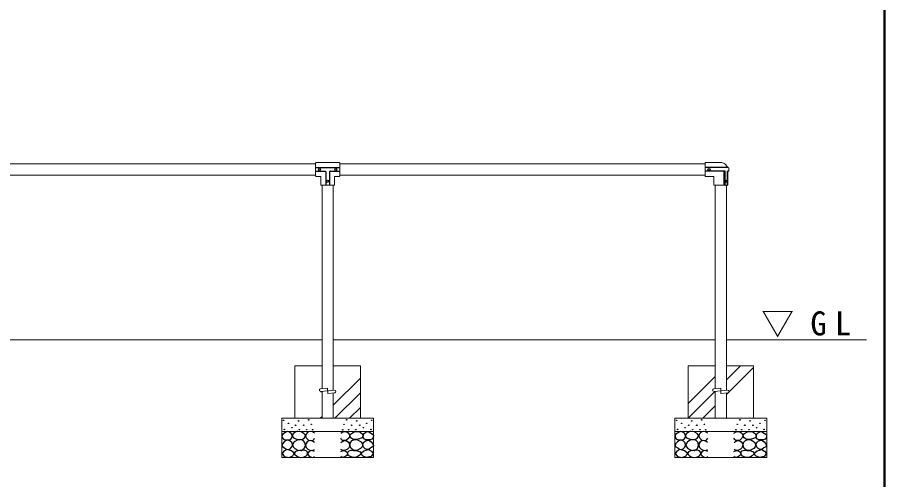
# Model space of a CAD drawing. Units: millimetres, scale not verified. Extents: x -19540 to 0, y -3090 to 13350.
# Drawn here: x -3309 to 0, y 1766 to 3531 of the extents above; entities that cross this region are included whole.
import ezdxf

# ---------------------------------------------------------------- set-up
doc = ezdxf.new("R2010")
doc.units = ezdxf.units.MM
for name, color, linetype, lineweight in [('A3図枠', 7, 'Continuous', 25), ('線', 2, 'Continuous', 25), ('補助', 2, 'Continuous', 13)]:
    doc.layers.add(name, color=color, linetype=linetype, lineweight=lineweight)
doc.styles.add('ＭＳ ゴシック', font='')
doc.styles.get('ＭＳ ゴシック').set_extended_font_data('MS Gothic')

msp = doc.modelspace()

# ---------------------------------------------------------------- linework, layer by layer
at = {"layer": 'A3図枠', "lineweight": 50}
msp.add_line((0, 0), (0, 13350), dxfattribs=at)
at = {"layer": '線', "color": 7, "lineweight": 13}
for p, q in [((-3565, 2971.35), (-2171, 2971.35)), ((-2171, 2974.5), (-2171, 2925.5)), ((-2169, 2976.5), (-2081, 2976.5)), ((-2079, 2974.5), (-2079, 2925.5)), ((-2079, 2971.35), (-685, 2971.35)), ((-685, 2974.5), (-685, 2925.5)), ((-625, 2976.5), (-683, 2976.5)), ((-594.5, 2955), (-594.5, 2945)), ((-3565, 2928.65), (-2171, 2928.65)), ((-2169, 2923.5), (-2153.5, 2923.5)), ((-2151.5, 2921.5), (-2151.5, 2892)), ((-2098.5, 2921.5), (-2098.5, 2892)), ((-2096.5, 2923.5), (-2081, 2923.5)), ((-2079, 2928.65), (-685, 2928.65)), ((-653.5, 2923.5), (-683, 2923.5)), ((-651.5, 2921.5), (-651.5, 2892)), ((-598.5, 2943), (-598.5, 2892)), ((-2149.5, 2890), (-2100.5, 2890)), ((-2146.35, 2113.008), (-2146.35, 2890)), ((-2103.65, 2107.036), (-2103.65, 2890)), ((-600.5, 2890), (-649.5, 2890)), ((-646.35, 2113.008), (-646.35, 2890)), ((-603.65, 2107.036), (-603.65, 2890)), ((-3603.65, 2300), (-2146.35, 2300)), ((-2103.65, 2300), (-646.35, 2300)), ((-603.65, 2300), (-69.748, 2300)), ((-2250, 2200), (-2250, 2000)), ((-2250, 2200), (-2146.35, 2200)), ((-2103.65, 2200), (-2000, 2200)), ((-2000, 2200), (-2000, 2000)), ((-750, 2200), (-750, 2000)), ((-750, 2200), (-646.35, 2200)), ((-603.65, 2200), (-500, 2200)), ((-500, 2200), (-500, 2000)), ((-2125.5, 2114.975), (-2151.97, 2112.478)), ((-2125.5, 2104.931), (-2151.03, 2102.522)), ((-2146.35, 2000), (-2146.35, 2102.964)), ((-2125.5, 2104.931), (-2125.5, 2115.022)), ((-2098.97, 2107.478), (-2124.5, 2105.069)), ((-2124.5, 2095.025), (-2124.5, 2105.069)), ((-2098.03, 2097.522), (-2124.5, 2095.025)), ((-2103.65, 2000), (-2103.65, 2096.992)), ((-625.5, 2114.975), (-651.97, 2112.478)), ((-625.5, 2104.931), (-651.03, 2102.522)), ((-646.35, 2000), (-646.35, 2102.964)), ((-625.5, 2104.931), (-625.5, 2115.022)), ((-598.97, 2107.478), (-624.5, 2105.069)), ((-624.5, 2095.025), (-624.5, 2105.069)), ((-598.03, 2097.522), (-624.5, 2095.025)), ((-603.65, 2000), (-603.65, 2096.992)), ((-2300, 2000), (-2300, 1850)), ((-2300, 2000), (-1950, 2000)), ((-2146.35, 2000), (-2103.65, 2000)), ((-1950, 2000), (-1950, 1850)), ((-800, 2000), (-800, 1850)), ((-800, 2000), (-450, 2000)), ((-646.35, 2000), (-603.65, 2000)), ((-450, 2000), (-450, 1850)), ((-2300, 1950), (-1950, 1950)), ((-800, 1950), (-450, 1950)), ((-2300, 1850), (-1950, 1850)), ((-800, 1850), (-450, 1850))]:
    msp.add_line(p, q, dxfattribs=at)
at = {"layer": '線'}
for p, q in [((-2171, 2957), (-2079, 2957)), ((-596.5, 2957), (-685, 2957)), ((-2171, 2943), (-2134, 2943)), ((-2132, 2941), (-2132, 2890)), ((-2118, 2941), (-2118, 2890)), ((-2116, 2943), (-2079, 2943)), ((-608.959, 2943), (-685, 2943)), ((-611.877, 2890), (-611.877, 2943)), ((-608.959, 2892), (-608.959, 2943)), ((-596.5, 2943), (-599.632, 2943)), ((-599.632, 2892), (-599.632, 2943)), ((-2151.97, 2102.522), (-2146.35, 2101.992)), ((-651.97, 2102.522), (-646.35, 2101.992))]:
    msp.add_line(p, q, dxfattribs=at)
at = {"layer": '線', "color": 7, "lineweight": 13}
msp.add_lwpolyline([(-625, 2976.5), (-621.577, 2976.278), (-618.212, 2975.616), (-614.96, 2974.525), (-611.877, 2973.023), (-608.437, 2970.686), (-605.405, 2967.84), (-602.855, 2964.555), (-600.851, 2960.912), (-599.441, 2957)], dxfattribs=at)
at = {"layer": '線'}
for points in [[(-2277.551, 1949.402), (-2284.014, 1946.862), (-2290.225, 1943.382), (-2296.083, 1939.344), (-2299.731, 1933.877), (-2298.719, 1926.294), (-2293.711, 1919.935), (-2286.845, 1917.345), (-2279.136, 1917.084), (-2271.523, 1917.688), (-2265.194, 1920.252), (-2261.442, 1925.538), (-2260.125, 1931.976), (-2260.973, 1937.181), (-2263.927, 1942.115), (-2270.087, 1946.942)], [(-2238.127, 1949.493), (-2243.032, 1948.876), (-2248.669, 1946.79), (-2256.64, 1941.002), (-2260.292, 1934.086), (-2259.417, 1930.124), (-2255.696, 1925.707), (-2246.205, 1920.934), (-2236.235, 1919.49), (-2228.885, 1919.318), (-2221.369, 1920.842), (-2213.77, 1925.456), (-2210.016, 1931.653), (-2210.986, 1936.306), (-2215.693, 1941.654), (-2226.361, 1947.861)], [(-2011.873, 1949.493), (-2006.968, 1948.876), (-2001.331, 1946.79), (-1993.36, 1941.002), (-1989.708, 1934.086), (-1990.583, 1930.124), (-1994.304, 1925.707), (-2003.795, 1920.934), (-2013.765, 1919.49), (-2021.115, 1919.318), (-2028.631, 1920.842), (-2036.23, 1925.456), (-2039.984, 1931.653), (-2039.014, 1936.306), (-2034.307, 1941.654), (-2023.639, 1947.861)], [(-1972.449, 1949.402), (-1965.986, 1946.862), (-1959.775, 1943.382), (-1953.917, 1939.344), (-1950.269, 1933.877), (-1951.281, 1926.294), (-1956.289, 1919.935), (-1963.155, 1917.345), (-1970.864, 1917.084), (-1978.477, 1917.688), (-1984.806, 1920.252), (-1988.558, 1925.538), (-1989.875, 1931.976), (-1989.027, 1937.181), (-1986.073, 1942.115), (-1979.913, 1946.942)], [(-777.551, 1949.402), (-784.014, 1946.862), (-790.225, 1943.382), (-796.083, 1939.344), (-799.731, 1933.877), (-798.719, 1926.294), (-793.711, 1919.935), (-786.845, 1917.345), (-779.136, 1917.084), (-771.523, 1917.688), (-765.194, 1920.252), (-761.442, 1925.538), (-760.125, 1931.976), (-760.973, 1937.181), (-763.927, 1942.115), (-770.087, 1946.942)], [(-738.127, 1949.493), (-743.032, 1948.876), (-748.669, 1946.79), (-756.64, 1941.002), (-760.292, 1934.086), (-759.417, 1930.124), (-755.696, 1925.707), (-746.205, 1920.934), (-736.235, 1919.49), (-728.885, 1919.318), (-721.369, 1920.842), (-713.77, 1925.456), (-710.016, 1931.653), (-710.986, 1936.306), (-715.693, 1941.654), (-726.361, 1947.861)], [(-511.873, 1949.493), (-506.968, 1948.876), (-501.331, 1946.79), (-493.36, 1941.002), (-489.708, 1934.086), (-490.583, 1930.124), (-494.304, 1925.707), (-503.795, 1920.934), (-513.765, 1919.49), (-521.115, 1919.318), (-528.631, 1920.842), (-536.23, 1925.456), (-539.984, 1931.653), (-539.014, 1936.306), (-534.307, 1941.654), (-523.639, 1947.861)], [(-472.449, 1949.402), (-465.986, 1946.862), (-459.775, 1943.382), (-453.917, 1939.344), (-450.269, 1933.877), (-451.281, 1926.294), (-456.289, 1919.935), (-463.155, 1917.345), (-470.864, 1917.084), (-478.477, 1917.688), (-484.806, 1920.252), (-488.558, 1925.538), (-489.875, 1931.976), (-489.027, 1937.181), (-486.073, 1942.115), (-479.913, 1946.942)], [(-2280.086, 1916.45), (-2285.415, 1913.657), (-2290.859, 1909.479), (-2297.308, 1902.659), (-2299.731, 1895.855), (-2296.103, 1891.027), (-2289.592, 1886.666), (-2282.954, 1882.379), (-2276.284, 1880.329), (-2268.64, 1882.776), (-2262.343, 1889.201), (-2259.236, 1897.478), (-2260.759, 1905.994), (-2268.917, 1913.245)], [(-2250.831, 1885.163), (-2238.242, 1878.307), (-2224.883, 1877.324), (-2214.599, 1884.778), (-2209.747, 1896.515), (-2212.027, 1907.293), (-2218.936, 1915.436), (-2227.761, 1918.869), (-2238.938, 1917.598), (-2252.692, 1909.543), (-2258.669, 1898.678), (-2256.034, 1891.484)], [(-1999.169, 1885.163), (-2011.758, 1878.307), (-2025.117, 1877.324), (-2035.401, 1884.778), (-2040.253, 1896.515), (-2037.973, 1907.293), (-2031.064, 1915.436), (-2022.239, 1918.869), (-2011.062, 1917.598), (-1997.308, 1909.543), (-1991.331, 1898.678), (-1993.966, 1891.484)], [(-1969.914, 1916.45), (-1964.585, 1913.657), (-1959.141, 1909.479), (-1952.692, 1902.659), (-1950.269, 1895.855), (-1953.897, 1891.027), (-1960.408, 1886.666), (-1967.046, 1882.379), (-1973.716, 1880.329), (-1981.36, 1882.776), (-1987.657, 1889.201), (-1990.764, 1897.478), (-1989.241, 1905.994), (-1981.083, 1913.245)], [(-780.086, 1916.45), (-785.415, 1913.657), (-790.859, 1909.479), (-797.308, 1902.659), (-799.731, 1895.855), (-796.103, 1891.027), (-789.592, 1886.666), (-782.954, 1882.379), (-776.284, 1880.329), (-768.64, 1882.776), (-762.343, 1889.201), (-759.236, 1897.478), (-760.759, 1905.994), (-768.917, 1913.245)], [(-750.831, 1885.163), (-738.242, 1878.307), (-724.883, 1877.324), (-714.599, 1884.778), (-709.747, 1896.515), (-712.027, 1907.293), (-718.936, 1915.436), (-727.761, 1918.869), (-738.938, 1917.598), (-752.692, 1909.543), (-758.669, 1898.678), (-756.034, 1891.484)], [(-499.169, 1885.163), (-511.758, 1878.307), (-525.117, 1877.324), (-535.401, 1884.778), (-540.253, 1896.515), (-537.973, 1907.293), (-531.064, 1915.436), (-522.239, 1918.869), (-511.062, 1917.598), (-497.308, 1909.543), (-491.331, 1898.678), (-493.966, 1891.484)], [(-469.914, 1916.45), (-464.585, 1913.657), (-459.141, 1909.479), (-452.692, 1902.659), (-450.269, 1895.855), (-453.897, 1891.027), (-460.408, 1886.666), (-467.046, 1882.379), (-473.716, 1880.329), (-481.36, 1882.776), (-487.657, 1889.201), (-490.764, 1897.478), (-489.241, 1905.994), (-481.083, 1913.245)], [(-2280.905, 1880.517), (-2292.225, 1874.498), (-2299.036, 1865.683), (-2290.549, 1854.413), (-2272.114, 1850.299), (-2257.761, 1856.41), (-2252.335, 1866.782), (-2263.117, 1875.89)], [(-2223.802, 1876.373), (-2231.337, 1876.999), (-2239.479, 1875.562), (-2248.406, 1871.504), (-2252.723, 1866.102), (-2250.037, 1861.419), (-2244.074, 1856.912), (-2237.595, 1853.068), (-2230.289, 1850.695), (-2218.44, 1850.928), (-2208.124, 1855.02), (-2203.421, 1859.827), (-2201.367, 1865.561), (-2202.427, 1870.709), (-2206.503, 1875.292), (-2214.901, 1877.832)], [(-2026.198, 1876.373), (-2018.663, 1876.999), (-2010.521, 1875.562), (-2001.594, 1871.504), (-1997.277, 1866.102), (-1999.963, 1861.419), (-2005.926, 1856.912), (-2012.405, 1853.068), (-2019.711, 1850.695), (-2031.56, 1850.928), (-2041.876, 1855.02), (-2046.579, 1859.827), (-2048.633, 1865.561), (-2047.573, 1870.709), (-2043.497, 1875.292), (-2035.099, 1877.832)], [(-1969.095, 1880.517), (-1957.775, 1874.498), (-1950.964, 1865.683), (-1959.451, 1854.413), (-1977.886, 1850.299), (-1992.239, 1856.41), (-1997.665, 1866.782), (-1986.883, 1875.89)], [(-780.905, 1880.517), (-792.225, 1874.498), (-799.036, 1865.683), (-790.549, 1854.413), (-772.114, 1850.299), (-757.761, 1856.41), (-752.335, 1866.782), (-763.117, 1875.89)], [(-723.802, 1876.373), (-731.337, 1876.999), (-739.479, 1875.562), (-748.406, 1871.504), (-752.723, 1866.102), (-750.037, 1861.419), (-744.074, 1856.912), (-737.595, 1853.068), (-730.289, 1850.695), (-718.44, 1850.928), (-708.124, 1855.02), (-703.421, 1859.827), (-701.367, 1865.561), (-702.427, 1870.709), (-706.503, 1875.292), (-714.901, 1877.832)], [(-526.198, 1876.373), (-518.663, 1876.999), (-510.521, 1875.562), (-501.594, 1871.504), (-497.277, 1866.102), (-499.963, 1861.419), (-505.926, 1856.912), (-512.405, 1853.068), (-519.711, 1850.695), (-531.56, 1850.928), (-541.876, 1855.02), (-546.579, 1859.827), (-548.633, 1865.561), (-547.573, 1870.709), (-543.497, 1875.292), (-535.099, 1877.832)], [(-469.095, 1880.517), (-457.775, 1874.498), (-450.964, 1865.683), (-459.451, 1854.413), (-477.886, 1850.299), (-492.239, 1856.41), (-497.665, 1866.782), (-486.883, 1875.89)]]:
    msp.add_lwpolyline(points, close=True, dxfattribs=at)
for points in [[(-2175, 1943.299), (-2183.427, 1948.154), (-2192.11, 1949.636), (-2197.729, 1947.948), (-2202.883, 1944.249), (-2207.355, 1938.941), (-2209.22, 1932.209), (-2205.552, 1923.439), (-2197.496, 1917), (-2189.197, 1914.621), (-2181.971, 1915.733), (-2177.921, 1919.109), (-2175, 1923.654)], [(-2075, 1943.299), (-2066.573, 1948.154), (-2057.89, 1949.636), (-2052.271, 1947.948), (-2047.117, 1944.249), (-2042.645, 1938.941), (-2040.78, 1932.209), (-2044.448, 1923.439), (-2052.504, 1917), (-2060.803, 1914.621), (-2068.029, 1915.733), (-2072.079, 1919.109), (-2075, 1923.654)], [(-675, 1943.299), (-683.427, 1948.154), (-692.11, 1949.636), (-697.73, 1947.948), (-702.883, 1944.249), (-707.355, 1938.941), (-709.22, 1932.209), (-705.552, 1923.439), (-697.496, 1917), (-689.197, 1914.621), (-681.971, 1915.733), (-677.921, 1919.109), (-675, 1923.654)], [(-575, 1943.299), (-566.573, 1948.154), (-557.89, 1949.636), (-552.27, 1947.948), (-547.117, 1944.249), (-542.645, 1938.941), (-540.78, 1932.209), (-544.448, 1923.439), (-552.504, 1917), (-560.803, 1914.621), (-568.029, 1915.733), (-572.079, 1919.109), (-575, 1923.654)], [(-2175.317, 1907.178), (-2182.457, 1912.64), (-2190.526, 1915.099), (-2197.231, 1913.875), (-2203.199, 1910.03), (-2207.592, 1904.248), (-2209.22, 1897.039), (-2206.556, 1888.431), (-2200.348, 1881.513), (-2192.709, 1877.642), (-2185.139, 1876.761), (-2179.985, 1878.2), (-2175.317, 1880.88)], [(-2074.683, 1907.178), (-2067.543, 1912.64), (-2059.474, 1915.099), (-2052.769, 1913.875), (-2046.801, 1910.03), (-2042.408, 1904.248), (-2040.78, 1897.039), (-2043.444, 1888.431), (-2049.652, 1881.513), (-2057.291, 1877.642), (-2064.861, 1876.761), (-2070.015, 1878.2), (-2074.683, 1880.88)], [(-675.317, 1907.178), (-682.457, 1912.64), (-690.526, 1915.099), (-697.231, 1913.875), (-703.199, 1910.03), (-707.592, 1904.248), (-709.22, 1897.039), (-706.556, 1888.431), (-700.348, 1881.513), (-692.709, 1877.642), (-685.139, 1876.761), (-679.985, 1878.2), (-675.317, 1880.88)], [(-574.683, 1907.178), (-567.543, 1912.64), (-559.474, 1915.099), (-552.769, 1913.875), (-546.801, 1910.03), (-542.408, 1904.248), (-540.78, 1897.039), (-543.444, 1888.431), (-549.652, 1881.513), (-557.291, 1877.642), (-564.861, 1876.761), (-570.015, 1878.2), (-574.683, 1880.88)], [(-2175, 1872.642), (-2181.018, 1875.96), (-2188.307, 1876.761), (-2197.024, 1872.427), (-2201.298, 1865.671), (-2200.686, 1862.001), (-2197.813, 1857.75), (-2190.651, 1852.278), (-2183.238, 1850.462), (-2178.942, 1851.514), (-2175, 1853.631)], [(-2075, 1872.642), (-2068.982, 1875.96), (-2061.693, 1876.761), (-2052.976, 1872.427), (-2048.702, 1865.671), (-2049.314, 1862.001), (-2052.187, 1857.75), (-2059.349, 1852.278), (-2066.762, 1850.462), (-2071.058, 1851.514), (-2075, 1853.631)], [(-675, 1872.642), (-681.018, 1875.96), (-688.308, 1876.761), (-697.024, 1872.427), (-701.298, 1865.671), (-700.686, 1862.001), (-697.813, 1857.75), (-690.651, 1852.278), (-683.238, 1850.462), (-678.942, 1851.514), (-675, 1853.631)], [(-575, 1872.642), (-568.982, 1875.96), (-561.692, 1876.761), (-552.976, 1872.427), (-548.702, 1865.671), (-549.314, 1862.001), (-552.187, 1857.75), (-559.349, 1852.278), (-566.762, 1850.462), (-571.058, 1851.514), (-575, 1853.631)]]:
    msp.add_lwpolyline(points, dxfattribs=at)
for centre, radius in [((-2156, 2950), 4), ((-2094, 2950), 4), ((-670, 2950), 4), ((-2125, 2905), 4), ((-2293.394, 1992.177), 1), ((-2236.044, 1989.959), 1), ((-2197.583, 1994.091), 1), ((-2052.417, 1994.091), 1), ((-2013.956, 1989.959), 1), ((-1956.606, 1992.177), 1), ((-793.394, 1992.177), 1), ((-736.044, 1989.959), 1), ((-697.583, 1994.091), 1), ((-552.417, 1994.091), 1), ((-513.956, 1989.959), 1), ((-456.606, 1992.177), 1), ((-2290.225, 1957.323), 1), ((-2274.383, 1980.77), 1), ((-2261.392, 1963.977), 1), ((-2247.451, 1973.483), 1), ((-2232.559, 1956.373), 1), ((-2216.504, 1973.549), 1), ((-2204.881, 1956.521), 1), ((-2187.582, 1977.063), 1), ((-2182.717, 1955.98), 1), ((-2067.283, 1955.98), 1), ((-2062.418, 1977.063), 1), ((-2045.119, 1956.521), 1), ((-2033.496, 1973.549), 1), ((-2017.441, 1956.373), 1), ((-2002.549, 1973.483), 1), ((-1988.608, 1963.977), 1), ((-1975.617, 1980.77), 1), ((-1959.775, 1957.323), 1), ((-790.225, 1957.323), 1), ((-774.383, 1980.77), 1), ((-761.392, 1963.977), 1), ((-747.451, 1973.483), 1), ((-732.559, 1956.373), 1), ((-716.504, 1973.549), 1), ((-704.881, 1956.521), 1), ((-687.582, 1977.063), 1), ((-682.717, 1955.98), 1), ((-567.283, 1955.98), 1), ((-562.418, 1977.063), 1), ((-545.119, 1956.521), 1), ((-533.496, 1973.549), 1), ((-517.441, 1956.373), 1), ((-502.549, 1973.483), 1), ((-488.608, 1963.977), 1), ((-475.617, 1980.77), 1), ((-459.775, 1957.323), 1)]:
    msp.add_circle(centre, radius, dxfattribs=at)
at = {"layer": '線', "color": 7, "lineweight": 13}
for centre, radius, start, end in [((-2169, 2974.5), 2, 90, 180), ((-2081, 2974.5), 2, 0, 90), ((-683, 2974.5), 2, 90, 180), ((-596.5, 2955), 2, 0, 90), ((-596.5, 2945), 2, 270, 0), ((-2169, 2925.5), 2, 180, 270), ((-2153.5, 2921.5), 2, 0, 90), ((-2096.5, 2921.5), 2, 90, 180), ((-2081, 2925.5), 2, 270, 0), ((-683, 2925.5), 2, 180, 270), ((-653.5, 2921.5), 2, 0, 90), ((-2149.5, 2892), 2, 180, 270), ((-2100.5, 2892), 2, 270, 0), ((-649.5, 2892), 2, 180, 270), ((-600.5, 2892), 2, 270, 0), ((-2151.5, 2107.5), 5, 95.38931, 275.38931), ((-2098.5, 2102.5), 5, 275.38931, 95.38931), ((-651.5, 2107.5), 5, 95.38931, 275.38931), ((-598.5, 2102.5), 5, 275.38931, 95.38931)]:
    msp.add_arc(centre, radius, start, end, dxfattribs=at)
at = {"layer": '線'}
for centre, start, end in [((-2134, 2941), 0, 90), ((-2116, 2941), 90, 180), ((-606.959, 2892), 180, 270), ((-601.632, 2892), 270, 0)]:
    msp.add_arc(centre, 2, start, end, dxfattribs=at)
msp.add_ellipse((-603.62, 2905), major_axis=(0, -4.004), ratio=0.706341, dxfattribs=at)
at = {"layer": '補助'}
for p, q in [((-603.65, 2146.553), (-550.203, 2200)), ((-594.319, 2099.758), (-500, 2194.077)), ((-2103.65, 2049.718), (-2000, 2153.368)), ((-750, 2056.33), (-646.35, 2159.98)), ((-2097.242, 2000), (-2000, 2097.242)), ((-750, 2000.203), (-648.051, 2102.152)), ((-603.65, 2090.427), (-595.758, 2098.319)), ((-2041.115, 2000), (-2000, 2041.115)), ((-694.077, 2000), (-646.35, 2047.727)), ((-2153.368, 2000), (-2146.35, 2007.018))]:
    msp.add_line(p, q, dxfattribs=at)

# ---------------------------------------------------------------- texts
at = {"layer": '補助', "insert": (-470.833, 2308.333), "char_height": 91.64, "attachment_point": 7, "style": 'ＭＳ ゴシック'}
msp.add_mtext('\\T1.5;▽GL', dxfattribs=at)

doc.saveas('drawing.dxf')
